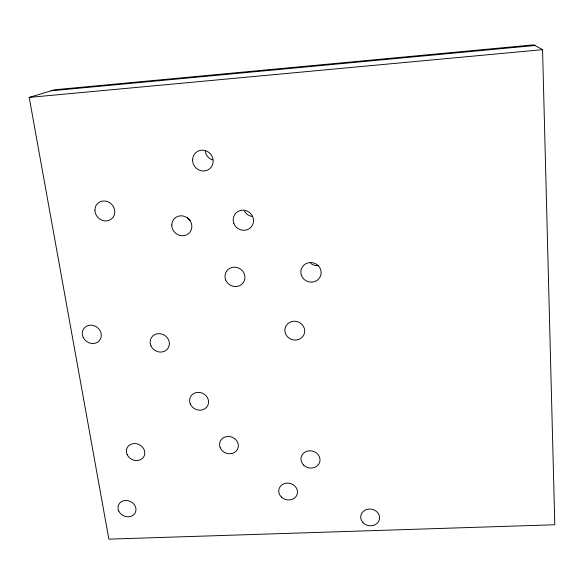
<?xml version="1.0" encoding="UTF-8"?>
<svg xmlns="http://www.w3.org/2000/svg" width="584" height="584" viewBox="0 0 584 584"><rect width="100%" height="100%" fill="white"/><g stroke="black" fill="none" stroke-linecap="round" stroke-linejoin="round"><path stroke-width="0.88" d="M29.2 97.411L54.451 89.783L533.812 44.851L542.558 49.655L554.8 524.753L108.865 539.149L29.2 97.411L542.558 49.655M51.042 90.812L534.988 45.494M316.594 265.589L318.404 265.472M317.703 265.589A9.651 9.278 20.2 0 1 310.695 263.333M252.273 216.438A9.789 9.402 39.7 0 1 244.506 211.138M212.518 159.892A10.037 9.563 53.4 0 1 205.261 151.285M190.296 220.365A9.767 9.198 43.2 0 1 187.333 217.752M363.197 522.848A9.49 8.344 9.1 0 0 379.184 520.22A9.49 8.344 9.1 0 0 368.059 509.182A9.49 8.344 9.1 0 0 363.197 522.848M301.468 275.495A10.213 9.76 20.1 0 0 318.813 278.816A10.213 9.76 20.1 0 0 312.681 262.712A10.213 9.76 20.1 0 0 301.468 275.495M303.622 465.083A9.592 8.592 14.1 0 0 319.652 462.258A9.592 8.592 14.1 0 0 308.221 450.921A9.592 8.592 14.1 0 0 303.622 465.083M285.503 333.625A9.994 9.359 19.1 0 0 302.476 336.917A9.994 9.359 19.1 0 0 296.395 321.419A9.994 9.359 19.1 0 0 285.503 333.625M281.386 497.042A9.454 8.358 15.4 0 0 297.139 494.349A9.454 8.358 15.4 0 0 285.802 483.245A9.454 8.358 15.4 0 0 281.386 497.042M233.892 223.541A10.366 9.899 38.2 0 0 251.354 226.847A10.366 9.899 38.2 0 0 244.842 210.349A10.366 9.899 38.2 0 0 233.892 223.541M225.701 279.977A10.14 9.541 31.1 0 0 242.82 283.269A10.14 9.541 31.1 0 0 236.396 267.348A10.14 9.541 31.1 0 0 225.701 279.977M192.581 159.877A10.636 10.089 51.5 0 0 207.882 169.951A10.636 10.089 51.5 0 0 208.181 151.935A10.636 10.089 51.5 0 0 192.581 159.877M220.212 447.731A9.541 8.519 21.1 0 0 236.359 450.957A9.541 8.519 21.1 0 0 230.271 436.657A9.541 8.519 21.1 0 0 220.212 447.731M171.769 225.037A10.337 9.68 41.9 0 0 186.749 234.775A10.337 9.68 41.9 0 0 186.924 217.547A10.337 9.68 41.9 0 0 171.769 225.037M190.296 404.004A9.665 8.716 25.2 0 0 206.612 407.238A9.665 8.716 25.2 0 0 200.319 392.579A9.665 8.716 25.2 0 0 190.296 404.004M150.928 345.764A9.855 8.957 31.6 0 0 167.469 348.998A9.855 8.957 31.6 0 0 160.907 333.851A9.855 8.957 31.6 0 0 150.928 345.764M94.907 210.218A10.402 9.512 46.4 0 0 109.953 219.949A10.402 9.512 46.4 0 0 109.697 202.692A10.402 9.512 46.4 0 0 94.907 210.218M127.151 454.615A9.446 8.271 26.9 0 0 143.014 457.805A9.446 8.271 26.9 0 0 136.605 443.731A9.446 8.271 26.9 0 0 127.151 454.615M118.749 511.051A9.235 7.928 25.2 0 0 134.269 514.212A9.235 7.928 25.2 0 0 127.962 500.671A9.235 7.928 25.2 0 0 118.749 511.051M83.147 337.231A9.87 8.818 36 0 0 99.557 340.443A9.87 8.818 36 0 0 92.725 325.332A9.87 8.818 36 0 0 83.147 337.231"/></g></svg>
